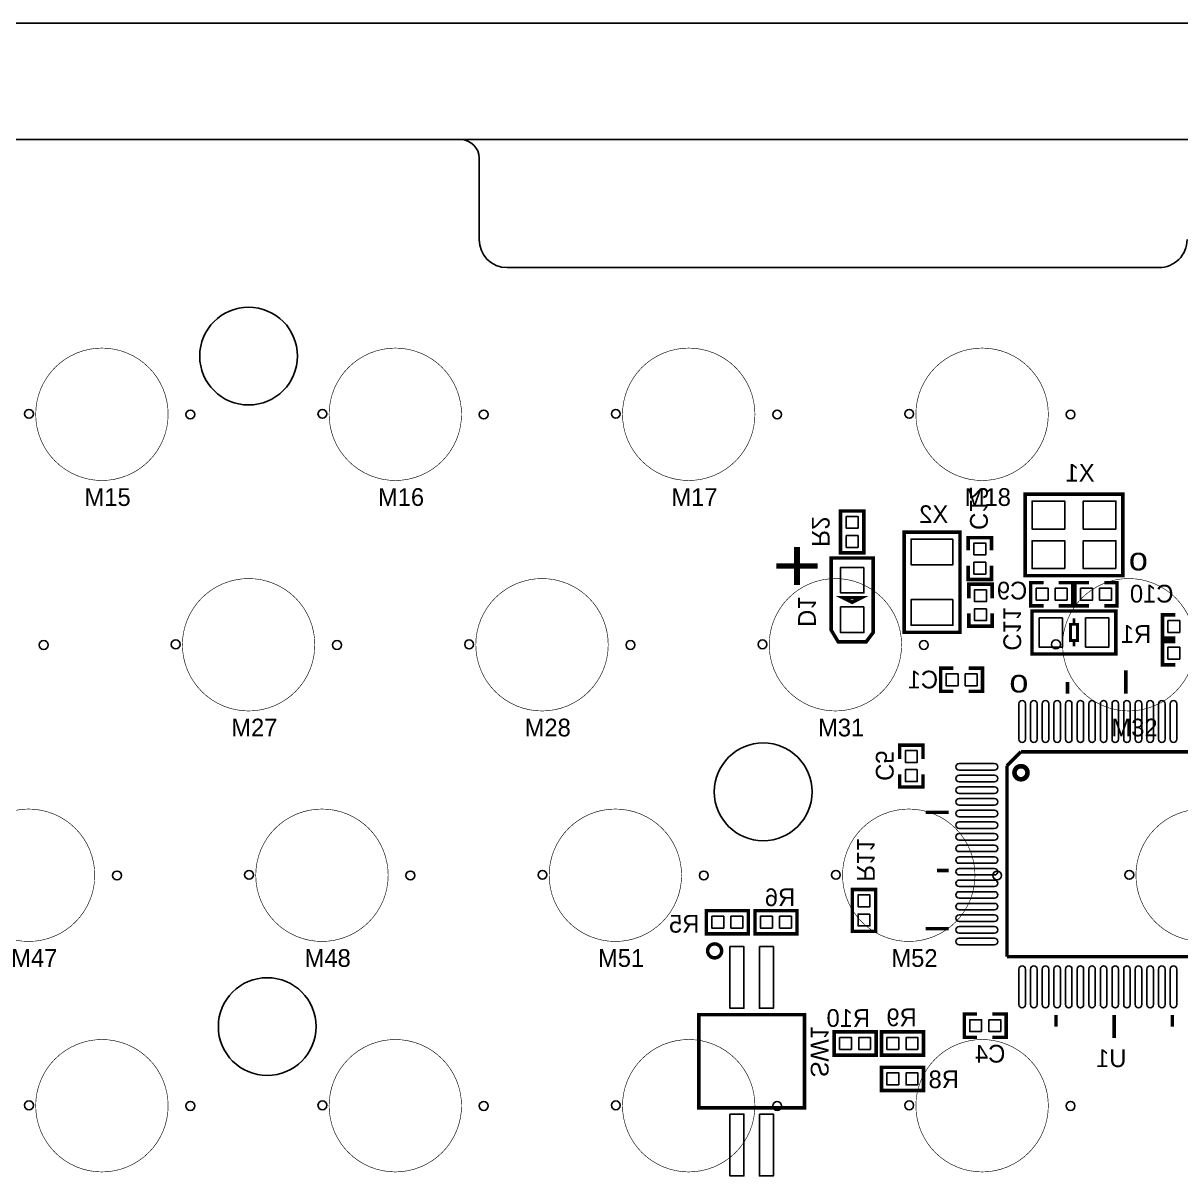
# Model space of a CAD drawing. Extents: x -2 to 189, y 0 to 85.
# Drawn here: x 102.19 to 151.91, y 35.59 to 85.1 of the extents above; entities that cross this region are included whole.
import ezdxf

# ---------------------------------------------------------------- set-up
doc = ezdxf.new("R2010")
doc.units = 0
for name, color, linetype in [('BG_OUTLINE', 254, 'CONTINUOUS'), ('BG_SILKSCREEN_TOP', 240, 'CONTINUOUS'), ('PG_SILKSCREEN_BOTTOM', 153, 'CONTINUOUS'), ('PIN_BOTTOM', 140, 'CONTINUOUS'), ('PIN_TOP', 12, 'CONTINUOUS'), ('RD_SILKSCREEN_BOTTOM', 9, 'CONTINUOUS'), ('RD_SILKSCREEN_TOP', 231, 'CONTINUOUS')]:
    doc.layers.add(name, color=color, linetype=linetype)

msp = doc.modelspace()

# ---------------------------------------------------------------- linework, layer by layer
at = {"layer": 'BG_OUTLINE'}
for points in [[(-1.525778, 80.099916), (187.474098, 80.099916), (187.474098, 83.599782, 0.414214), (185.973974, 85.099906), (-0.025654, 85.099906, 0.414214), (-1.525778, 83.599782), (-1.525778, 80.099916)], [(64.974216, 80.099916), (120.974104, 80.099916, -0.414188), (121.774204, 79.30007), (121.774204, 75.79995, 0.414189), (122.9741, 74.600054), (150.974044, 74.600054, 0.414234), (152.174194, 75.79995)]]:
    msp.add_lwpolyline(points, format="xyb", dxfattribs=at)
at = {"layer": 'BG_SILKSCREEN_TOP', "const_width": 0.0254}
for points in [[(108.417614, 68.299838, 1), (102.730554, 68.299838, 1), (108.417614, 68.299838)], [(121.017792, 68.299838, 1), (115.330732, 68.299838, 1), (121.017792, 68.299838)], [(133.617716, 68.299838, 1), (127.930656, 68.299838, 1), (133.617716, 68.299838)], [(146.21764, 68.299838, 1), (140.53058, 68.299838, 1), (146.21764, 68.299838)], [(114.71783, 58.399934, 1), (109.03077, 58.399934, 1), (114.71783, 58.399934)], [(127.317754, 58.399934, 1), (121.630694, 58.399934, 1), (127.317754, 58.399934)], [(139.917678, 58.399934, 1), (134.230618, 58.399934, 1), (139.917678, 58.399934)], [(152.517602, 58.399934, 1), (146.830542, 58.399934, 1), (152.517602, 58.399934)], [(105.26776, 48.50003, 1), (99.5807, 48.50003, 1), (105.26776, 48.50003)], [(117.867684, 48.50003, 1), (112.180624, 48.50003, 1), (117.867684, 48.50003)], [(130.467608, 48.50003, 1), (124.780548, 48.50003, 1), (130.467608, 48.50003)], [(143.067786, 48.50003, 1), (137.380726, 48.50003, 1), (143.067786, 48.50003)], [(155.66771, 48.50003, 1), (149.98065, 48.50003, 1), (155.66771, 48.50003)], [(108.417614, 38.599872, 1), (102.730554, 38.599872, 1), (108.417614, 38.599872)], [(121.017792, 38.599872, 1), (115.330732, 38.599872, 1), (121.017792, 38.599872)], [(133.617716, 38.599872, 1), (127.930656, 38.599872, 1), (133.617716, 38.599872)], [(146.21764, 38.599872, 1), (140.53058, 38.599872, 1), (146.21764, 38.599872)]]:
    msp.add_lwpolyline(points, format="xyb", dxfattribs=at)
at = {"layer": 'PG_SILKSCREEN_BOTTOM'}
for points, const_width in [([(149.420072, 64.86906), (145.219928, 64.86906), (145.219928, 61.36894), (149.420072, 61.36894), (149.420072, 64.86906)], 0.150114), ([(138.295126, 62.396116), (138.295126, 64.145922), (137.294874, 64.145922), (137.294874, 62.346078), (138.295126, 62.346078), (138.295126, 62.495938)], 0.150114), ([(140.024104, 63.23711), (140.024104, 58.93689), (142.423896, 58.93689), (142.423896, 63.23711), (140.024104, 63.23711)], 0.150114), ([(143.77543, 62.45225), (143.77543, 63.00216), (142.775178, 63.00216), (142.775178, 62.45225)], 0.150114), ([(137.195052, 58.524902), (136.895078, 59.025028), (136.895078, 62.125098), (138.694922, 62.125098), (138.694922, 58.924952), (138.394948, 58.524902), (137.195052, 58.524902)], 0.150114), ([(143.77543, 61.802264), (143.77543, 61.202316), (142.775178, 61.202316), (142.775178, 61.802264)], 0.150114), ([(142.804896, 60.400184), (142.804896, 60.999878), (143.805148, 60.999878), (143.805148, 60.400184)], 0.150114), ([(146.011646, 61.069982), (145.461736, 61.069982), (145.461736, 60.06973), (146.011646, 60.06973)], 0.150114), ([(146.661632, 61.069982), (147.26158, 61.069982), (147.26158, 60.06973), (146.661632, 60.06973)], 0.150114), ([(147.966684, 60.06973), (147.366736, 60.06973), (147.366736, 61.069982), (147.966684, 61.069982)], 0.150114), ([(148.61667, 60.06973), (149.16658, 60.06973), (149.16658, 61.069982), (148.61667, 61.069982)], 0.150114), ([(137.39495, 60.425076), (138.19505, 60.425076), (137.795, 60.224924), (137.39495, 60.425076)], 0.150114), ([(142.804896, 59.750198), (142.804896, 59.200034), (143.805148, 59.200034), (143.805148, 59.750198)], 0.150114), ([(145.619978, 58.002932), (149.120098, 58.002932), (149.120098, 59.853068), (145.519902, 59.853068), (145.519902, 58.002932), (145.720054, 58.002932)], 0.150114), ([(151.668988, 59.682126), (151.119078, 59.682126), (151.119078, 58.681874), (151.668988, 58.681874)], 0.150114), ([(147.169886, 58.577988), (147.169886, 59.278012), (147.470114, 59.278012), (147.470114, 58.577988), (147.169886, 58.577988)], 0.127), ([(147.32, 59.527948), (147.32, 59.32805)], 0.127), ([(147.32, 58.577988), (147.32, 58.328052)], 0.127), ([(151.668988, 58.539126), (151.119078, 58.539126), (151.119078, 57.538874), (151.668988, 57.538874)], 0.150114), ([(142.143988, 57.396126), (141.594078, 57.396126), (141.594078, 56.395874), (142.143988, 56.395874)], 0.150114), ([(142.793974, 57.396126), (143.393922, 57.396126), (143.393922, 56.395874), (142.793974, 56.395874)], 0.150114), ([(149.544024, 56.30291), (149.544024, 57.302908)], 0.150114), ([(147.043902, 56.30291), (147.043902, 56.803036)], 0.150114), ([(139.834874, 53.48986), (139.834874, 54.089808), (140.835126, 54.089808), (140.835126, 53.48986)], 0.150114), ([(144.443958, 53.203094), (145.043906, 53.803042)], 0.150114), ([(145.043906, 53.803042), (153.244042, 53.803042)], 0.150114), ([(144.443958, 45.002958), (144.443958, 53.203094)], 0.150114), ([(139.834874, 52.839874), (139.834874, 52.289964), (140.835126, 52.289964), (140.835126, 52.839874)], 0.150114), ([(140.944092, 51.203098), (141.94409, 51.203098)], 0.150114), ([(141.443964, 48.702976), (141.94409, 48.702976)], 0.150114), ([(137.802874, 47.839884), (137.802874, 46.090078), (138.803126, 46.090078), (138.803126, 47.889922), (137.802874, 47.889922), (137.802874, 47.740062)], 0.150114), ([(131.58216, 45.981874), (133.331966, 45.981874), (133.331966, 46.982126), (131.532122, 46.982126), (131.532122, 45.981874), (131.681982, 45.981874)], 0.150114), ([(135.37184, 46.982126), (133.622034, 46.982126), (133.622034, 45.981874), (135.421878, 45.981874), (135.421878, 46.982126), (135.272018, 46.982126)], 0.150114), ([(140.944092, 46.203108), (141.94409, 46.203108)], 0.150114), ([(153.244042, 45.002958), (144.443958, 45.002958)], 0.150114), ([(131.207002, 38.513004), (135.746998, 38.513004), (135.746998, 42.512996), (131.207002, 42.512996), (131.207002, 38.513004)], 0.150114), ([(143.159988, 42.537126), (142.610078, 42.537126), (142.610078, 41.536874), (143.159988, 41.536874)], 0.150114), ([(143.809974, 42.537126), (144.409922, 42.537126), (144.409922, 41.536874), (143.809974, 41.536874)], 0.150114), ([(146.54403, 42.002964), (146.54403, 42.50309)], 0.150114), ([(149.043898, 41.503092), (149.043898, 42.50309)], 0.150114), ([(151.54402, 42.002964), (151.54402, 42.50309)], 0.150114), ([(138.771884, 41.775126), (137.022078, 41.775126), (137.022078, 40.774874), (138.821922, 40.774874), (138.821922, 41.775126), (138.672062, 41.775126)], 0.150114), ([(140.803884, 41.775126), (139.054078, 41.775126), (139.054078, 40.774874), (140.853922, 40.774874), (140.853922, 41.775126), (140.704062, 41.775126)], 0.150114), ([(140.803884, 40.251126), (139.054078, 40.251126), (139.054078, 39.250874), (140.853922, 39.250874), (140.853922, 40.251126), (140.704062, 40.251126)], 0.150114)]:
    msp.add_lwpolyline(points, dxfattribs=dict(at, const_width=const_width))
for points, const_width in [([(145.324068, 52.90312, 1.000025), (144.763998, 52.902866, 0.999975), (145.324068, 52.90312)], 0.199898), ([(132.18795, 45.251116, 1.000037), (131.588002, 45.250862, 0.999963), (132.18795, 45.251116)], 0.150114)]:
    msp.add_lwpolyline(points, format="xyb", dxfattribs=dict(at, const_width=const_width))
at = {"layer": 'PIN_BOTTOM'}
for points in [[(146.91995, 63.368936), (146.91995, 64.568832), (145.519902, 64.568832), (145.519902, 63.368936)], [(149.120098, 63.368936), (149.120098, 64.568832), (147.72005, 64.568832), (147.72005, 63.368936)], [(137.539984, 63.40094), (138.050016, 63.40094), (138.050016, 63.910972), (137.539984, 63.910972)], [(137.539984, 62.581028), (138.050016, 62.581028), (138.050016, 63.09106), (137.539984, 63.09106)], [(142.124049, 62.937009), (140.323951, 62.937009), (140.323951, 61.836935), (142.124049, 61.836935)], [(143.020288, 62.257178), (143.53032, 62.257178), (143.53032, 62.76721), (143.020288, 62.76721)], [(146.91995, 61.669168), (146.91995, 62.869064), (145.519902, 62.869064), (145.519902, 61.669168)], [(149.120098, 61.669168), (149.120098, 62.869064), (147.72005, 62.869064), (147.72005, 61.669168)], [(138.294999, 61.724921), (137.295001, 61.724921), (137.295001, 60.624847), (138.294999, 60.624847)], [(143.020288, 61.437266), (143.53032, 61.437266), (143.53032, 61.947298), (143.020288, 61.947298)], [(143.560038, 60.764928), (143.050006, 60.764928), (143.050006, 60.254896), (143.560038, 60.254896)], [(146.206718, 60.31484), (146.206718, 60.824872), (145.696686, 60.824872), (145.696686, 60.31484)], [(147.02663, 60.31484), (147.02663, 60.824872), (146.516598, 60.824872), (146.516598, 60.31484)], [(147.601686, 60.824872), (147.601686, 60.31484), (148.111718, 60.31484), (148.111718, 60.824872)], [(148.421598, 60.824872), (148.421598, 60.31484), (148.93163, 60.31484), (148.93163, 60.824872)], [(142.124049, 60.337065), (140.323951, 60.337065), (140.323951, 59.236991), (142.124049, 59.236991)], [(138.294999, 60.025153), (137.295001, 60.025153), (137.295001, 58.925079), (138.294999, 58.925079)], [(143.560038, 59.945016), (143.050006, 59.945016), (143.050006, 59.434984), (143.560038, 59.434984)], [(145.820003, 59.552967), (145.820003, 58.303033), (146.820001, 58.303033), (146.820001, 59.552967)], [(147.819999, 59.552967), (147.819999, 58.303033), (148.819997, 58.303033), (148.819997, 59.552967)], [(151.86406, 58.926984), (151.86406, 59.437016), (151.354028, 59.437016), (151.354028, 58.926984)], [(151.86406, 57.783984), (151.86406, 58.294016), (151.354028, 58.294016), (151.354028, 57.783984)], [(142.33906, 56.640984), (142.33906, 57.151016), (141.829028, 57.151016), (141.829028, 56.640984)], [(143.158972, 56.640984), (143.158972, 57.151016), (142.64894, 57.151016), (142.64894, 56.640984)], [(140.590016, 53.854858), (140.079984, 53.854858), (140.079984, 53.344826), (140.590016, 53.344826)], [(140.590016, 53.034946), (140.079984, 53.034946), (140.079984, 52.524914), (140.590016, 52.524914)], [(138.558016, 47.654972), (138.047984, 47.654972), (138.047984, 47.14494), (138.558016, 47.14494)], [(131.767072, 46.737016), (131.767072, 46.226984), (132.277104, 46.226984), (132.277104, 46.737016)], [(132.586984, 46.737016), (132.586984, 46.226984), (133.097016, 46.226984), (133.097016, 46.737016)], [(134.367016, 46.226984), (134.367016, 46.737016), (133.856984, 46.737016), (133.856984, 46.226984)], [(135.186928, 46.226984), (135.186928, 46.737016), (134.676896, 46.737016), (134.676896, 46.226984)], [(138.558016, 46.83506), (138.047984, 46.83506), (138.047984, 46.325028), (138.558016, 46.325028)], [(132.542026, 45.437933), (132.542026, 42.787951), (133.141974, 42.787951), (133.141974, 45.437933)], [(133.812026, 45.437933), (133.812026, 42.787951), (134.411974, 42.787951), (134.411974, 45.437933)], [(143.35506, 41.781984), (143.35506, 42.292016), (142.845028, 42.292016), (142.845028, 41.781984)], [(144.174972, 41.781984), (144.174972, 42.292016), (143.66494, 42.292016), (143.66494, 41.781984)], [(137.76706, 41.019984), (137.76706, 41.530016), (137.257028, 41.530016), (137.257028, 41.019984)], [(138.586972, 41.019984), (138.586972, 41.530016), (138.07694, 41.530016), (138.07694, 41.019984)], [(139.79906, 41.019984), (139.79906, 41.530016), (139.289028, 41.530016), (139.289028, 41.019984)], [(140.618972, 41.019984), (140.618972, 41.530016), (140.10894, 41.530016), (140.10894, 41.019984)], [(139.79906, 39.495984), (139.79906, 40.006016), (139.289028, 40.006016), (139.289028, 39.495984)], [(140.618972, 39.495984), (140.618972, 40.006016), (140.10894, 40.006016), (140.10894, 39.495984)], [(132.542026, 38.238049), (132.542026, 35.588067), (133.141974, 35.588067), (133.141974, 38.238049)], [(133.812026, 38.238049), (133.812026, 35.588067), (134.411974, 35.588067), (134.411974, 38.238049)]]:
    msp.add_lwpolyline(points, close=True, dxfattribs=at)
for points in [[(145.233898, 54.342919), (145.233898, 55.863109, 1), (144.95399, 55.863109), (144.95399, 54.342919, 1)], [(145.734024, 54.342919), (145.734024, 55.863109, 1), (145.454116, 55.863109), (145.454116, 54.342919, 1)], [(146.233896, 54.342919), (146.233896, 55.863109, 1), (145.953988, 55.863109), (145.953988, 54.342919, 1)], [(146.734022, 54.342919), (146.734022, 55.863109, 1), (146.454114, 55.863109), (146.454114, 54.342919, 1)], [(147.233894, 54.342919), (147.233894, 55.863109, 1), (146.953986, 55.863109), (146.953986, 54.342919, 1)], [(147.73402, 54.342919), (147.73402, 55.863109, 1), (147.454112, 55.863109), (147.454112, 54.342919, 1)], [(148.233892, 54.342919), (148.233892, 55.863109, 1), (147.953984, 55.863109), (147.953984, 54.342919, 1)], [(148.734018, 54.342919), (148.734018, 55.863109, 1), (148.45411, 55.863109), (148.45411, 54.342919, 1)], [(149.23389, 54.342919), (149.23389, 55.863109, 1), (148.953982, 55.863109), (148.953982, 54.342919, 1)], [(149.734016, 54.342919), (149.734016, 55.863109, 1), (149.454108, 55.863109), (149.454108, 54.342919, 1)], [(150.233888, 54.342919), (150.233888, 55.863109, 1), (149.95398, 55.863109), (149.95398, 54.342919, 1)], [(150.734014, 54.342919), (150.734014, 55.863109, 1), (150.454106, 55.863109), (150.454106, 54.342919, 1)], [(151.233886, 54.342919), (151.233886, 55.863109, 1), (150.953978, 55.863109), (150.953978, 54.342919, 1)], [(151.734012, 54.342919), (151.734012, 55.863109, 1), (151.454104, 55.863109), (151.454104, 54.342919, 1)], [(142.383891, 53.013102), (143.904081, 53.013102, 1), (143.904081, 53.29301), (142.383891, 53.29301, 1)], [(142.383891, 52.512976), (143.904081, 52.512976, 1), (143.904081, 52.792884), (142.383891, 52.792884, 1)], [(142.383891, 52.013104), (143.904081, 52.013104, 1), (143.904081, 52.293012), (142.383891, 52.293012, 1)], [(142.383891, 51.512978), (143.904081, 51.512978, 1), (143.904081, 51.792886), (142.383891, 51.792886, 1)], [(142.383891, 51.013106), (143.904081, 51.013106, 1), (143.904081, 51.293014), (142.383891, 51.293014, 1)], [(142.383891, 50.51298), (143.904081, 50.51298, 1), (143.904081, 50.792888), (142.383891, 50.792888, 1)], [(142.383891, 50.013108), (143.904081, 50.013108, 1), (143.904081, 50.293016), (142.383891, 50.293016, 1)], [(142.383891, 49.512982), (143.904081, 49.512982, 1), (143.904081, 49.79289), (142.383891, 49.79289, 1)], [(142.383891, 49.01311), (143.904081, 49.01311, 1), (143.904081, 49.293018), (142.383891, 49.293018, 1)], [(142.383891, 48.512984), (143.904081, 48.512984, 1), (143.904081, 48.792892), (142.383891, 48.792892, 1)], [(142.383891, 48.013112), (143.904081, 48.013112, 1), (143.904081, 48.29302), (142.383891, 48.29302, 1)], [(142.383891, 47.512986), (143.904081, 47.512986, 1), (143.904081, 47.792894), (142.383891, 47.792894, 1)], [(142.383891, 47.013114), (143.904081, 47.013114, 1), (143.904081, 47.293022), (142.383891, 47.293022, 1)], [(142.383891, 46.512988), (143.904081, 46.512988, 1), (143.904081, 46.792896), (142.383891, 46.792896, 1)], [(142.383891, 46.013116), (143.904081, 46.013116, 1), (143.904081, 46.293024), (142.383891, 46.293024, 1)], [(142.383891, 45.51299), (143.904081, 45.51299, 1), (143.904081, 45.792898), (142.383891, 45.792898, 1)], [(145.233898, 42.942891), (145.233898, 44.463081, 1), (144.95399, 44.463081), (144.95399, 42.942891, 1)], [(145.734024, 42.942891), (145.734024, 44.463081, 1), (145.454116, 44.463081), (145.454116, 42.942891, 1)], [(146.233896, 42.942891), (146.233896, 44.463081, 1), (145.953988, 44.463081), (145.953988, 42.942891, 1)], [(146.734022, 42.942891), (146.734022, 44.463081, 1), (146.454114, 44.463081), (146.454114, 42.942891, 1)], [(147.233894, 42.942891), (147.233894, 44.463081, 1), (146.953986, 44.463081), (146.953986, 42.942891, 1)], [(147.73402, 42.942891), (147.73402, 44.463081, 1), (147.454112, 44.463081), (147.454112, 42.942891, 1)], [(148.233892, 42.942891), (148.233892, 44.463081, 1), (147.953984, 44.463081), (147.953984, 42.942891, 1)], [(148.734018, 42.942891), (148.734018, 44.463081, 1), (148.45411, 44.463081), (148.45411, 42.942891, 1)], [(149.23389, 42.942891), (149.23389, 44.463081, 1), (148.953982, 44.463081), (148.953982, 42.942891, 1)], [(149.734016, 42.942891), (149.734016, 44.463081, 1), (149.454108, 44.463081), (149.454108, 42.942891, 1)], [(150.233888, 42.942891), (150.233888, 44.463081, 1), (149.95398, 44.463081), (149.95398, 42.942891, 1)], [(150.734014, 42.942891), (150.734014, 44.463081, 1), (150.454106, 44.463081), (150.454106, 42.942891, 1)], [(151.233886, 42.942891), (151.233886, 44.463081, 1), (150.953978, 44.463081), (150.953978, 42.942891, 1)], [(151.734012, 42.942891), (151.734012, 44.463081, 1), (151.454104, 44.463081), (151.454104, 42.942891, 1)]]:
    msp.add_lwpolyline(points, format="xyb", close=True, dxfattribs=at)
for centre in [(111.874046, 70.79996), (133.974078, 52.081176), (112.674146, 41.999916)]:
    msp.add_circle(centre, 2.099945, dxfattribs=at)
at = {"layer": 'PIN_TOP'}
for centre, radius in [((111.874046, 70.79996), 2.099945), ((102.444042, 68.317872), 0.1905), ((109.371892, 68.291202), 0.1905), ((115.04422, 68.317872), 0.1905), ((121.97207, 68.291202), 0.1905), ((127.644144, 68.317872), 0.1905), ((134.571994, 68.291202), 0.1905), ((140.244068, 68.317872), 0.1905), ((147.171918, 68.291202), 0.1905), ((103.07193, 58.391298), 0.1905), ((108.744258, 58.417968), 0.1905), ((115.672108, 58.391298), 0.1905), ((121.344182, 58.417968), 0.1905), ((128.272032, 58.391298), 0.1905), ((133.944106, 58.417968), 0.1905), ((140.871956, 58.391298), 0.1905), ((146.54403, 58.417968), 0.1905), ((133.974078, 52.081176), 2.099945), ((106.222038, 48.491394), 0.1905), ((111.894112, 48.518064), 0.1905), ((118.821962, 48.491394), 0.1905), ((124.494036, 48.518064), 0.1905), ((131.421886, 48.491394), 0.1905), ((137.094214, 48.518064), 0.1905), ((144.022064, 48.491394), 0.1905), ((149.694138, 48.518064), 0.1905), ((112.674146, 41.999916), 2.099945), ((102.444042, 38.617906), 0.1905), ((109.371892, 38.591236), 0.1905), ((115.04422, 38.617906), 0.1905), ((121.97207, 38.591236), 0.1905), ((127.644144, 38.617906), 0.1905), ((134.571994, 38.591236), 0.1905), ((140.244068, 38.617906), 0.1905), ((147.171918, 38.591236), 0.1905)]:
    msp.add_circle(centre, radius, dxfattribs=at)

# ---------------------------------------------------------------- texts
at = {"layer": 'PG_SILKSCREEN_BOTTOM', "text_generation_flag": 2}
msp.add_text('+', height=2.500122, rotation=90, dxfattribs=at).set_placement((136.63676, 62.75832))
at = {"layer": 'PG_SILKSCREEN_BOTTOM', "text_generation_flag": 2, "width": 1.122602}
msp.add_text('o', height=0.979932, dxfattribs=at).set_placement((150.495, 61.595))
msp.add_text('o', height=0.979932, rotation=180, dxfattribs=at).set_placement((144.544034, 57.10301))
at = {"layer": 'RD_SILKSCREEN_BOTTOM', "text_generation_flag": 2}
for s, p in [('X1', (148.209, 65.405)), ('X2', (141.9225, 63.627)), ('C9', (145.3134, 60.34532)), ('C10', (151.59228, 60.21324)), ('R1', (150.63216, 58.48096)), ('C1', (141.483842, 56.524144)), ('R6', (135.34644, 47.17288)), ('R5', (131.23164, 46.03496)), ('R10', (138.56208, 41.9862)), ('R9', (140.56868, 42.01668)), ('C4', (144.3736, 40.45204)), ('U1', (149.57044, 40.259)), ('R8', (142.37716, 39.35476))]:
    msp.add_text(s, height=0.762, dxfattribs=at).set_placement(p)
for s, p in [('C12', (142.85468, 63.33236)), ('R2', (136.06272, 62.60592)), ('D1', (135.47344, 59.16676)), ('C11', (144.28724, 58.14568)), ('C5', (138.811, 52.554886)), ('R11', (138.00328, 48.21936)), ('SW1', (136.017, 39.8145))]:
    msp.add_text(s, height=0.762, rotation=270, dxfattribs=at).set_placement(p)
at = {"layer": 'RD_SILKSCREEN_TOP'}
for s, p in [('M16', (117.428518, 64.362838)), ('M18', (142.62862, 64.362838)), ('M15', (104.82834, 64.362838)), ('M17', (130.028696, 64.362838)), ('M27', (111.12881, 54.462934)), ('M28', (123.72848, 54.462934)), ('M31', (136.328658, 54.462934)), ('M32', (148.928328, 54.462934)), ('M47', (101.678486, 44.56303)), ('M48', (114.278664, 44.56303)), ('M51', (126.878588, 44.56303)), ('M52', (139.478512, 44.56303))]:
    msp.add_text(s, height=0.762, dxfattribs=at).set_placement(p)

doc.saveas('drawing.dxf')
